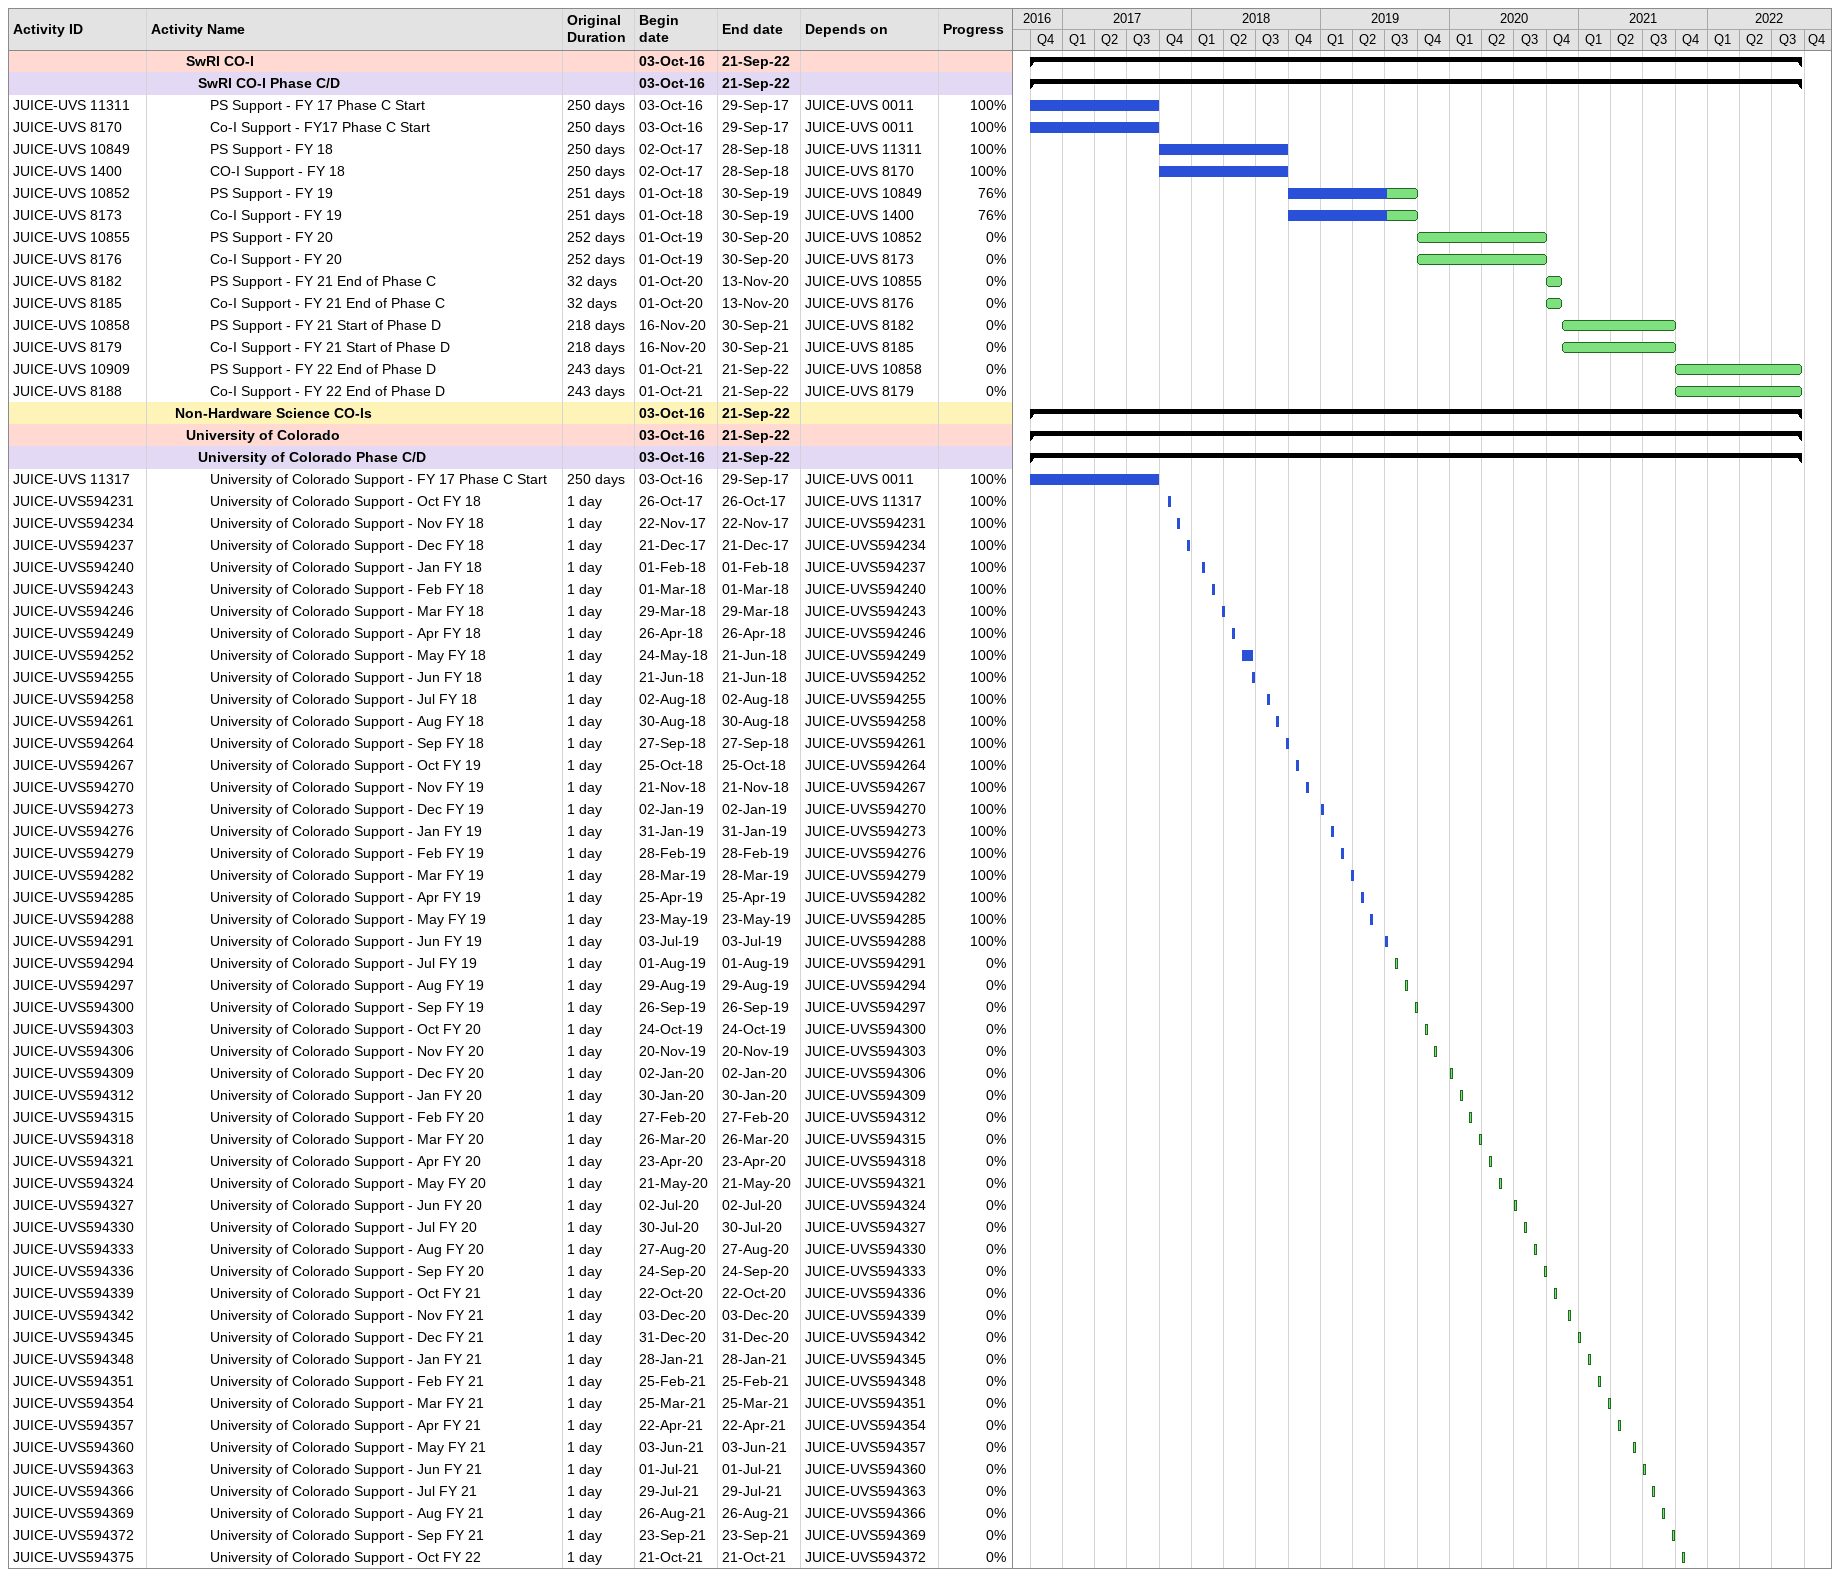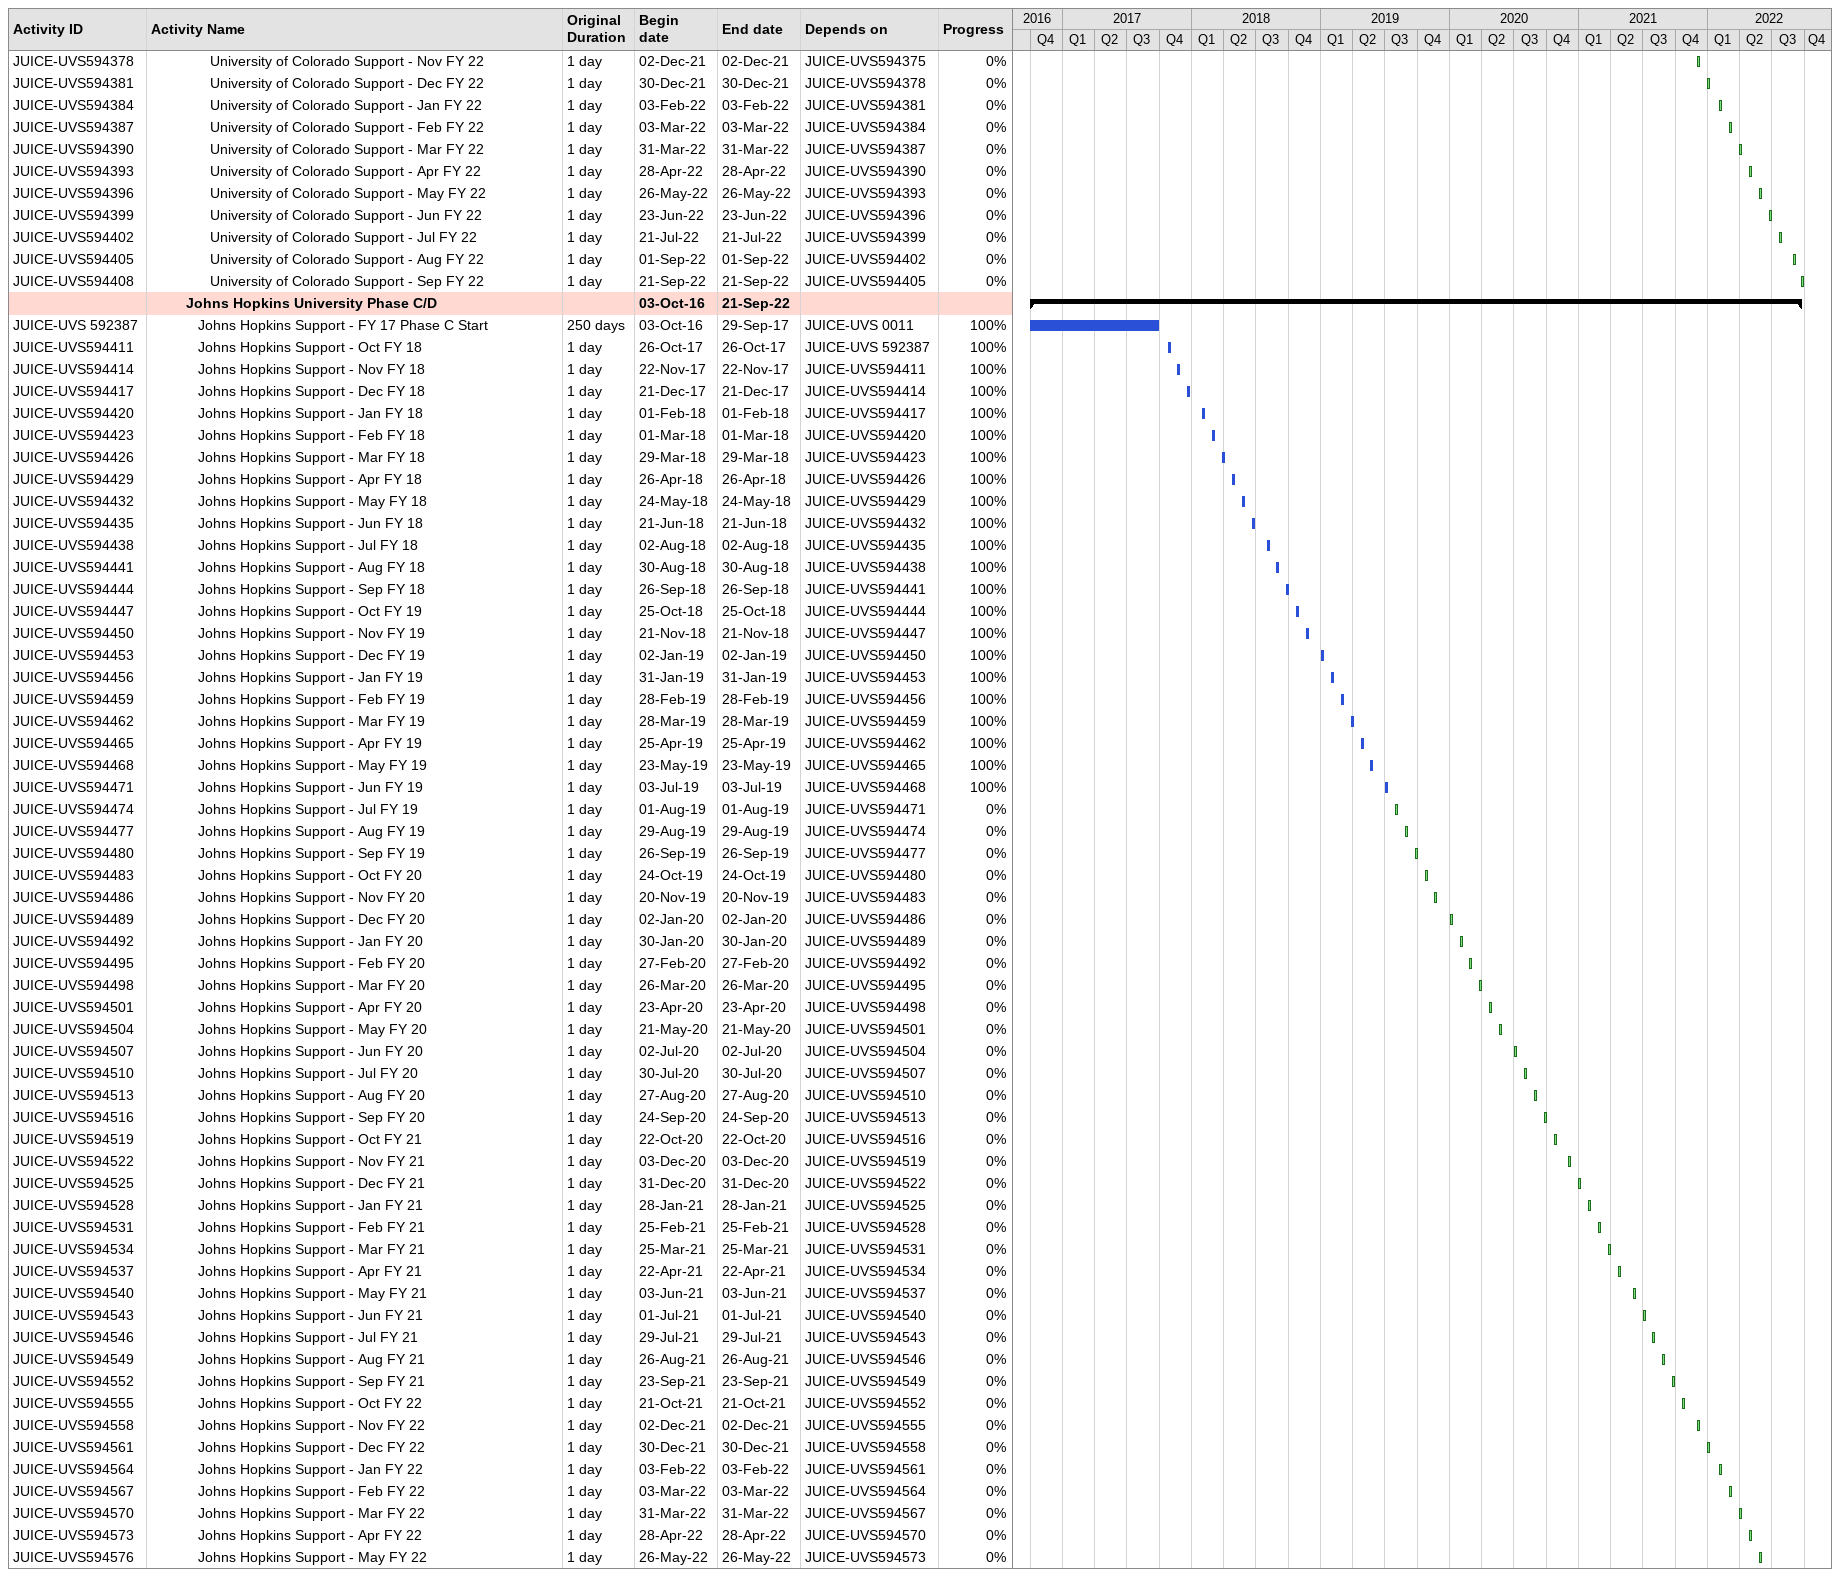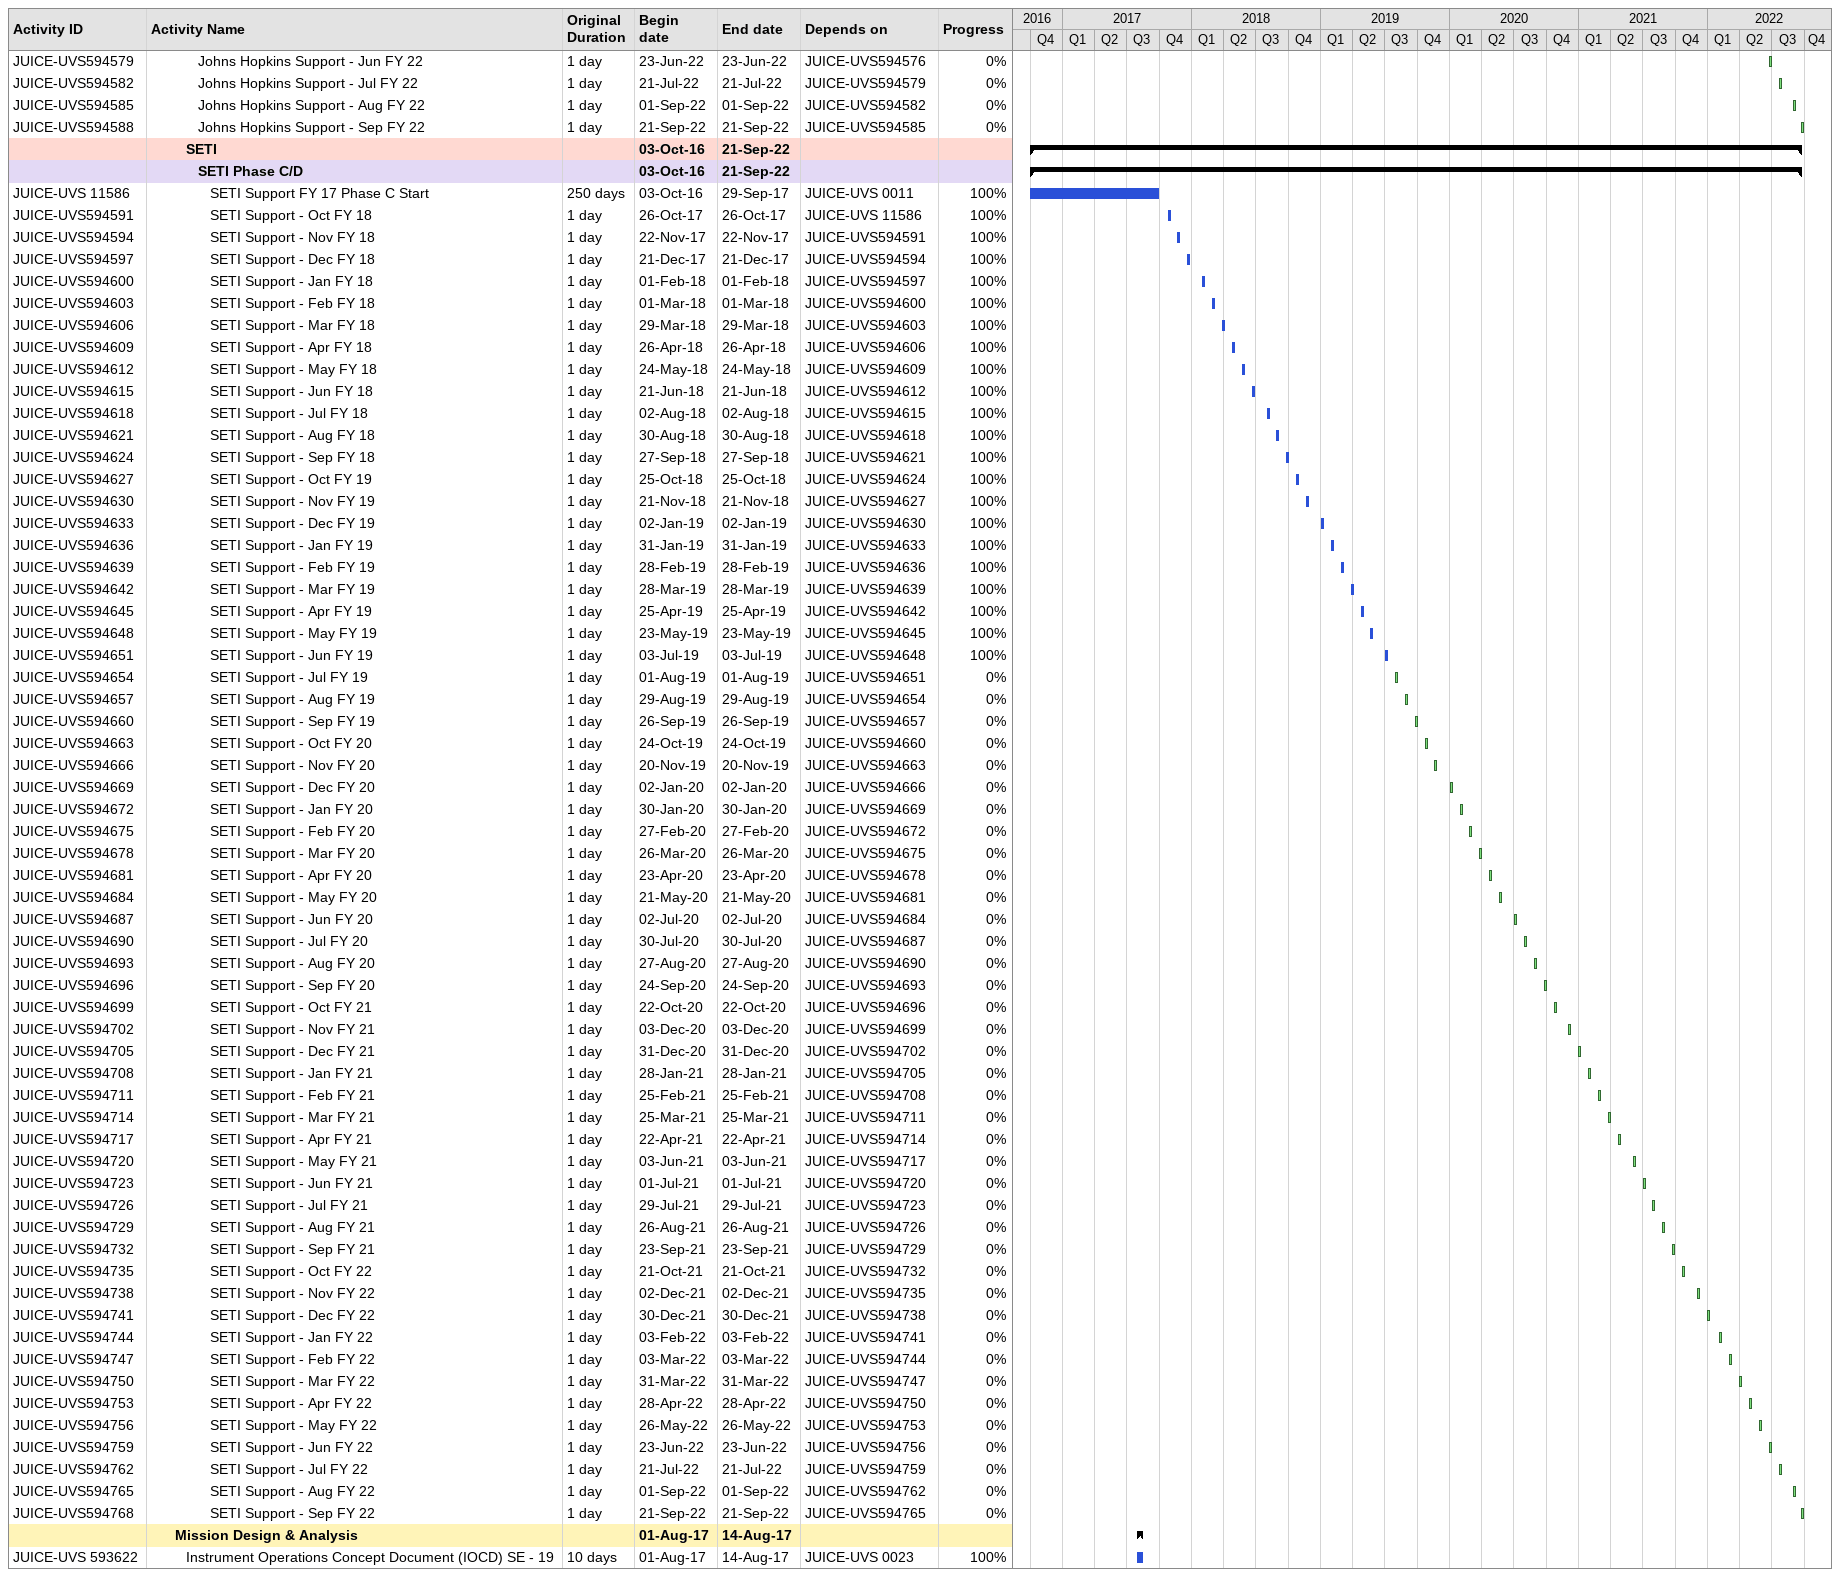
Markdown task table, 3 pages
| ID | Level | Task | Original duration | Start | Finish | Predecessors | % complete |
|---|---|---|---|---|---|---|---|
|  | 4 | **SwRI CO-I** |  | 2016-10-03 | 2022-09-21 |  |  |
|  | 5 | **SwRI CO-I Phase C/D** |  | 2016-10-03 | 2022-09-21 |  |  |
| JUICE-UVS 11311 | 6 | PS Support - FY 17 Phase C Start | 250d | 2016-10-03 | 2017-09-29 | JUICE-UVS 0011 | 100 |
| JUICE-UVS 8170 | 6 | Co-I Support - FY17 Phase C Start | 250d | 2016-10-03 | 2017-09-29 | JUICE-UVS 0011 | 100 |
| JUICE-UVS 10849 | 6 | PS Support - FY 18 | 250d | 2017-10-02 | 2018-09-28 | JUICE-UVS 11311 | 100 |
| JUICE-UVS 1400 | 6 | CO-I Support - FY 18 | 250d | 2017-10-02 | 2018-09-28 | JUICE-UVS 8170 | 100 |
| JUICE-UVS 10852 | 6 | PS Support - FY 19 | 251d | 2018-10-01 | 2019-09-30 | JUICE-UVS 10849 | 76 |
| JUICE-UVS 8173 | 6 | Co-I Support - FY 19 | 251d | 2018-10-01 | 2019-09-30 | JUICE-UVS 1400 | 76 |
| JUICE-UVS 10855 | 6 | PS Support - FY 20 | 252d | 2019-10-01 | 2020-09-30 | JUICE-UVS 10852 | 0 |
| JUICE-UVS 8176 | 6 | Co-I Support - FY 20 | 252d | 2019-10-01 | 2020-09-30 | JUICE-UVS 8173 | 0 |
| JUICE-UVS 8182 | 6 | PS Support - FY 21 End of Phase C | 32d | 2020-10-01 | 2020-11-13 | JUICE-UVS 10855 | 0 |
| JUICE-UVS 8185 | 6 | Co-I Support - FY 21 End of Phase C | 32d | 2020-10-01 | 2020-11-13 | JUICE-UVS 8176 | 0 |
| JUICE-UVS 10858 | 6 | PS Support - FY 21 Start of Phase D | 218d | 2020-11-16 | 2021-09-30 | JUICE-UVS 8182 | 0 |
| JUICE-UVS 8179 | 6 | Co-I Support - FY 21 Start of Phase D | 218d | 2020-11-16 | 2021-09-30 | JUICE-UVS 8185 | 0 |
| JUICE-UVS 10909 | 6 | PS Support - FY 22 End of Phase D | 243d | 2021-10-01 | 2022-09-21 | JUICE-UVS 10858 | 0 |
| JUICE-UVS 8188 | 6 | Co-I Support - FY 22 End of Phase D | 243d | 2021-10-01 | 2022-09-21 | JUICE-UVS 8179 | 0 |
|  | 3 | **Non-Hardware Science CO-Is** |  | 2016-10-03 | 2022-09-21 |  |  |
|  | 4 | **University of Colorado** |  | 2016-10-03 | 2022-09-21 |  |  |
|  | 5 | **University of Colorado Phase C/D** |  | 2016-10-03 | 2022-09-21 |  |  |
| JUICE-UVS 11317 | 6 | University of Colorado Support - FY 17 Phase C Start | 250d | 2016-10-03 | 2017-09-29 | JUICE-UVS 0011 | 100 |
| JUICE-UVS594231 | 6 | University of Colorado Support - Oct FY 18 | 1d | 2017-10-26 | 2017-10-26 | JUICE-UVS 11317 | 100 |
| JUICE-UVS594234 | 6 | University of Colorado Support - Nov FY 18 | 1d | 2017-11-22 | 2017-11-22 | JUICE-UVS594231 | 100 |
| JUICE-UVS594237 | 6 | University of Colorado Support - Dec FY 18 | 1d | 2017-12-21 | 2017-12-21 | JUICE-UVS594234 | 100 |
| JUICE-UVS594240 | 6 | University of Colorado Support - Jan FY 18 | 1d | 2018-02-01 | 2018-02-01 | JUICE-UVS594237 | 100 |
| JUICE-UVS594243 | 6 | University of Colorado Support - Feb FY 18 | 1d | 2018-03-01 | 2018-03-01 | JUICE-UVS594240 | 100 |
| JUICE-UVS594246 | 6 | University of Colorado Support - Mar FY 18 | 1d | 2018-03-29 | 2018-03-29 | JUICE-UVS594243 | 100 |
| JUICE-UVS594249 | 6 | University of Colorado Support - Apr FY 18 | 1d | 2018-04-26 | 2018-04-26 | JUICE-UVS594246 | 100 |
| JUICE-UVS594252 | 6 | University of Colorado Support - May FY 18 | 1d | 2018-05-24 | 2018-06-21 | JUICE-UVS594249 | 100 |
| JUICE-UVS594255 | 6 | University of Colorado Support - Jun FY 18 | 1d | 2018-06-21 | 2018-06-21 | JUICE-UVS594252 | 100 |
| JUICE-UVS594258 | 6 | University of Colorado Support - Jul FY 18 | 1d | 2018-08-02 | 2018-08-02 | JUICE-UVS594255 | 100 |
| JUICE-UVS594261 | 6 | University of Colorado Support - Aug FY 18 | 1d | 2018-08-30 | 2018-08-30 | JUICE-UVS594258 | 100 |
| JUICE-UVS594264 | 6 | University of Colorado Support - Sep FY 18 | 1d | 2018-09-27 | 2018-09-27 | JUICE-UVS594261 | 100 |
| JUICE-UVS594267 | 6 | University of Colorado Support - Oct FY 19 | 1d | 2018-10-25 | 2018-10-25 | JUICE-UVS594264 | 100 |
| JUICE-UVS594270 | 6 | University of Colorado Support - Nov FY 19 | 1d | 2018-11-21 | 2018-11-21 | JUICE-UVS594267 | 100 |
| JUICE-UVS594273 | 6 | University of Colorado Support - Dec FY 19 | 1d | 2019-01-02 | 2019-01-02 | JUICE-UVS594270 | 100 |
| JUICE-UVS594276 | 6 | University of Colorado Support - Jan FY 19 | 1d | 2019-01-31 | 2019-01-31 | JUICE-UVS594273 | 100 |
| JUICE-UVS594279 | 6 | University of Colorado Support - Feb FY 19 | 1d | 2019-02-28 | 2019-02-28 | JUICE-UVS594276 | 100 |
| JUICE-UVS594282 | 6 | University of Colorado Support - Mar FY 19 | 1d | 2019-03-28 | 2019-03-28 | JUICE-UVS594279 | 100 |
| JUICE-UVS594285 | 6 | University of Colorado Support - Apr FY 19 | 1d | 2019-04-25 | 2019-04-25 | JUICE-UVS594282 | 100 |
| JUICE-UVS594288 | 6 | University of Colorado Support - May FY 19 | 1d | 2019-05-23 | 2019-05-23 | JUICE-UVS594285 | 100 |
| JUICE-UVS594291 | 6 | University of Colorado Support - Jun FY 19 | 1d | 2019-07-03 | 2019-07-03 | JUICE-UVS594288 | 100 |
| JUICE-UVS594294 | 6 | University of Colorado Support - Jul FY 19 | 1d | 2019-08-01 | 2019-08-01 | JUICE-UVS594291 | 0 |
| JUICE-UVS594297 | 6 | University of Colorado Support - Aug FY 19 | 1d | 2019-08-29 | 2019-08-29 | JUICE-UVS594294 | 0 |
| JUICE-UVS594300 | 6 | University of Colorado Support - Sep FY 19 | 1d | 2019-09-26 | 2019-09-26 | JUICE-UVS594297 | 0 |
| JUICE-UVS594303 | 6 | University of Colorado Support - Oct FY 20 | 1d | 2019-10-24 | 2019-10-24 | JUICE-UVS594300 | 0 |
| JUICE-UVS594306 | 6 | University of Colorado Support - Nov FY 20 | 1d | 2019-11-20 | 2019-11-20 | JUICE-UVS594303 | 0 |
| JUICE-UVS594309 | 6 | University of Colorado Support - Dec FY 20 | 1d | 2020-01-02 | 2020-01-02 | JUICE-UVS594306 | 0 |
| JUICE-UVS594312 | 6 | University of Colorado Support - Jan FY 20 | 1d | 2020-01-30 | 2020-01-30 | JUICE-UVS594309 | 0 |
| JUICE-UVS594315 | 6 | University of Colorado Support - Feb FY 20 | 1d | 2020-02-27 | 2020-02-27 | JUICE-UVS594312 | 0 |
| JUICE-UVS594318 | 6 | University of Colorado Support - Mar FY 20 | 1d | 2020-03-26 | 2020-03-26 | JUICE-UVS594315 | 0 |
| JUICE-UVS594321 | 6 | University of Colorado Support - Apr FY 20 | 1d | 2020-04-23 | 2020-04-23 | JUICE-UVS594318 | 0 |
| JUICE-UVS594324 | 6 | University of Colorado Support - May FY 20 | 1d | 2020-05-21 | 2020-05-21 | JUICE-UVS594321 | 0 |
| JUICE-UVS594327 | 6 | University of Colorado Support - Jun FY 20 | 1d | 2020-07-02 | 2020-07-02 | JUICE-UVS594324 | 0 |
| JUICE-UVS594330 | 6 | University of Colorado Support - Jul FY 20 | 1d | 2020-07-30 | 2020-07-30 | JUICE-UVS594327 | 0 |
| JUICE-UVS594333 | 6 | University of Colorado Support - Aug FY 20 | 1d | 2020-08-27 | 2020-08-27 | JUICE-UVS594330 | 0 |
| JUICE-UVS594336 | 6 | University of Colorado Support - Sep FY 20 | 1d | 2020-09-24 | 2020-09-24 | JUICE-UVS594333 | 0 |
| JUICE-UVS594339 | 6 | University of Colorado Support - Oct FY 21 | 1d | 2020-10-22 | 2020-10-22 | JUICE-UVS594336 | 0 |
| JUICE-UVS594342 | 6 | University of Colorado Support - Nov FY 21 | 1d | 2020-12-03 | 2020-12-03 | JUICE-UVS594339 | 0 |
| JUICE-UVS594345 | 6 | University of Colorado Support - Dec FY 21 | 1d | 2020-12-31 | 2020-12-31 | JUICE-UVS594342 | 0 |
| JUICE-UVS594348 | 6 | University of Colorado Support - Jan FY 21 | 1d | 2021-01-28 | 2021-01-28 | JUICE-UVS594345 | 0 |
| JUICE-UVS594351 | 6 | University of Colorado Support - Feb FY 21 | 1d | 2021-02-25 | 2021-02-25 | JUICE-UVS594348 | 0 |
| JUICE-UVS594354 | 6 | University of Colorado Support - Mar FY 21 | 1d | 2021-03-25 | 2021-03-25 | JUICE-UVS594351 | 0 |
| JUICE-UVS594357 | 6 | University of Colorado Support - Apr FY 21 | 1d | 2021-04-22 | 2021-04-22 | JUICE-UVS594354 | 0 |
| JUICE-UVS594360 | 6 | University of Colorado Support - May FY 21 | 1d | 2021-06-03 | 2021-06-03 | JUICE-UVS594357 | 0 |
| JUICE-UVS594363 | 6 | University of Colorado Support - Jun FY 21 | 1d | 2021-07-01 | 2021-07-01 | JUICE-UVS594360 | 0 |
| JUICE-UVS594366 | 6 | University of Colorado Support - Jul FY 21 | 1d | 2021-07-29 | 2021-07-29 | JUICE-UVS594363 | 0 |
| JUICE-UVS594369 | 6 | University of Colorado Support - Aug FY 21 | 1d | 2021-08-26 | 2021-08-26 | JUICE-UVS594366 | 0 |
| JUICE-UVS594372 | 6 | University of Colorado Support - Sep FY 21 | 1d | 2021-09-23 | 2021-09-23 | JUICE-UVS594369 | 0 |
| JUICE-UVS594375 | 6 | University of Colorado Support - Oct FY 22 | 1d | 2021-10-21 | 2021-10-21 | JUICE-UVS594372 | 0 |
| JUICE-UVS594378 | 6 | University of Colorado Support - Nov FY 22 | 1d | 2021-12-02 | 2021-12-02 | JUICE-UVS594375 | 0 |
| JUICE-UVS594381 | 6 | University of Colorado Support - Dec FY 22 | 1d | 2021-12-30 | 2021-12-30 | JUICE-UVS594378 | 0 |
| JUICE-UVS594384 | 6 | University of Colorado Support - Jan FY 22 | 1d | 2022-02-03 | 2022-02-03 | JUICE-UVS594381 | 0 |
| JUICE-UVS594387 | 6 | University of Colorado Support - Feb FY 22 | 1d | 2022-03-03 | 2022-03-03 | JUICE-UVS594384 | 0 |
| JUICE-UVS594390 | 6 | University of Colorado Support - Mar FY 22 | 1d | 2022-03-31 | 2022-03-31 | JUICE-UVS594387 | 0 |
| JUICE-UVS594393 | 6 | University of Colorado Support - Apr FY 22 | 1d | 2022-04-28 | 2022-04-28 | JUICE-UVS594390 | 0 |
| JUICE-UVS594396 | 6 | University of Colorado Support - May FY 22 | 1d | 2022-05-26 | 2022-05-26 | JUICE-UVS594393 | 0 |
| JUICE-UVS594399 | 6 | University of Colorado Support - Jun FY 22 | 1d | 2022-06-23 | 2022-06-23 | JUICE-UVS594396 | 0 |
| JUICE-UVS594402 | 6 | University of Colorado Support - Jul FY 22 | 1d | 2022-07-21 | 2022-07-21 | JUICE-UVS594399 | 0 |
| JUICE-UVS594405 | 6 | University of Colorado Support - Aug FY 22 | 1d | 2022-09-01 | 2022-09-01 | JUICE-UVS594402 | 0 |
| JUICE-UVS594408 | 6 | University of Colorado Support - Sep FY 22 | 1d | 2022-09-21 | 2022-09-21 | JUICE-UVS594405 | 0 |
|  | 4 | **Johns Hopkins University Phase C/D** |  | 2016-10-03 | 2022-09-21 |  |  |
| JUICE-UVS 592387 | 5 | Johns Hopkins Support - FY 17 Phase C Start | 250d | 2016-10-03 | 2017-09-29 | JUICE-UVS 0011 | 100 |
| JUICE-UVS594411 | 5 | Johns Hopkins Support - Oct FY 18 | 1d | 2017-10-26 | 2017-10-26 | JUICE-UVS 592387 | 100 |
| JUICE-UVS594414 | 5 | Johns Hopkins Support - Nov FY 18 | 1d | 2017-11-22 | 2017-11-22 | JUICE-UVS594411 | 100 |
| JUICE-UVS594417 | 5 | Johns Hopkins Support - Dec FY 18 | 1d | 2017-12-21 | 2017-12-21 | JUICE-UVS594414 | 100 |
| JUICE-UVS594420 | 5 | Johns Hopkins Support - Jan FY 18 | 1d | 2018-02-01 | 2018-02-01 | JUICE-UVS594417 | 100 |
| JUICE-UVS594423 | 5 | Johns Hopkins Support - Feb FY 18 | 1d | 2018-03-01 | 2018-03-01 | JUICE-UVS594420 | 100 |
| JUICE-UVS594426 | 5 | Johns Hopkins Support - Mar FY 18 | 1d | 2018-03-29 | 2018-03-29 | JUICE-UVS594423 | 100 |
| JUICE-UVS594429 | 5 | Johns Hopkins Support - Apr FY 18 | 1d | 2018-04-26 | 2018-04-26 | JUICE-UVS594426 | 100 |
| JUICE-UVS594432 | 5 | Johns Hopkins Support - May FY 18 | 1d | 2018-05-24 | 2018-05-24 | JUICE-UVS594429 | 100 |
| JUICE-UVS594435 | 5 | Johns Hopkins Support - Jun FY 18 | 1d | 2018-06-21 | 2018-06-21 | JUICE-UVS594432 | 100 |
| JUICE-UVS594438 | 5 | Johns Hopkins Support - Jul FY 18 | 1d | 2018-08-02 | 2018-08-02 | JUICE-UVS594435 | 100 |
| JUICE-UVS594441 | 5 | Johns Hopkins Support - Aug FY 18 | 1d | 2018-08-30 | 2018-08-30 | JUICE-UVS594438 | 100 |
| JUICE-UVS594444 | 5 | Johns Hopkins Support - Sep FY 18 | 1d | 2018-09-26 | 2018-09-26 | JUICE-UVS594441 | 100 |
| JUICE-UVS594447 | 5 | Johns Hopkins Support - Oct FY 19 | 1d | 2018-10-25 | 2018-10-25 | JUICE-UVS594444 | 100 |
| JUICE-UVS594450 | 5 | Johns Hopkins Support - Nov FY 19 | 1d | 2018-11-21 | 2018-11-21 | JUICE-UVS594447 | 100 |
| JUICE-UVS594453 | 5 | Johns Hopkins Support - Dec FY 19 | 1d | 2019-01-02 | 2019-01-02 | JUICE-UVS594450 | 100 |
| JUICE-UVS594456 | 5 | Johns Hopkins Support - Jan FY 19 | 1d | 2019-01-31 | 2019-01-31 | JUICE-UVS594453 | 100 |
| JUICE-UVS594459 | 5 | Johns Hopkins Support - Feb FY 19 | 1d | 2019-02-28 | 2019-02-28 | JUICE-UVS594456 | 100 |
| JUICE-UVS594462 | 5 | Johns Hopkins Support - Mar FY 19 | 1d | 2019-03-28 | 2019-03-28 | JUICE-UVS594459 | 100 |
| JUICE-UVS594465 | 5 | Johns Hopkins Support - Apr FY 19 | 1d | 2019-04-25 | 2019-04-25 | JUICE-UVS594462 | 100 |
| JUICE-UVS594468 | 5 | Johns Hopkins Support - May FY 19 | 1d | 2019-05-23 | 2019-05-23 | JUICE-UVS594465 | 100 |
| JUICE-UVS594471 | 5 | Johns Hopkins Support - Jun FY 19 | 1d | 2019-07-03 | 2019-07-03 | JUICE-UVS594468 | 100 |
| JUICE-UVS594474 | 5 | Johns Hopkins Support - Jul FY 19 | 1d | 2019-08-01 | 2019-08-01 | JUICE-UVS594471 | 0 |
| JUICE-UVS594477 | 5 | Johns Hopkins Support - Aug FY 19 | 1d | 2019-08-29 | 2019-08-29 | JUICE-UVS594474 | 0 |
| JUICE-UVS594480 | 5 | Johns Hopkins Support - Sep FY 19 | 1d | 2019-09-26 | 2019-09-26 | JUICE-UVS594477 | 0 |
| JUICE-UVS594483 | 5 | Johns Hopkins Support - Oct FY 20 | 1d | 2019-10-24 | 2019-10-24 | JUICE-UVS594480 | 0 |
| JUICE-UVS594486 | 5 | Johns Hopkins Support - Nov FY 20 | 1d | 2019-11-20 | 2019-11-20 | JUICE-UVS594483 | 0 |
| JUICE-UVS594489 | 5 | Johns Hopkins Support - Dec FY 20 | 1d | 2020-01-02 | 2020-01-02 | JUICE-UVS594486 | 0 |
| JUICE-UVS594492 | 5 | Johns Hopkins Support - Jan FY 20 | 1d | 2020-01-30 | 2020-01-30 | JUICE-UVS594489 | 0 |
| JUICE-UVS594495 | 5 | Johns Hopkins Support - Feb FY 20 | 1d | 2020-02-27 | 2020-02-27 | JUICE-UVS594492 | 0 |
| JUICE-UVS594498 | 5 | Johns Hopkins Support - Mar FY 20 | 1d | 2020-03-26 | 2020-03-26 | JUICE-UVS594495 | 0 |
| JUICE-UVS594501 | 5 | Johns Hopkins Support - Apr FY 20 | 1d | 2020-04-23 | 2020-04-23 | JUICE-UVS594498 | 0 |
| JUICE-UVS594504 | 5 | Johns Hopkins Support - May FY 20 | 1d | 2020-05-21 | 2020-05-21 | JUICE-UVS594501 | 0 |
| JUICE-UVS594507 | 5 | Johns Hopkins Support - Jun FY 20 | 1d | 2020-07-02 | 2020-07-02 | JUICE-UVS594504 | 0 |
| JUICE-UVS594510 | 5 | Johns Hopkins Support - Jul FY 20 | 1d | 2020-07-30 | 2020-07-30 | JUICE-UVS594507 | 0 |
| JUICE-UVS594513 | 5 | Johns Hopkins Support - Aug FY 20 | 1d | 2020-08-27 | 2020-08-27 | JUICE-UVS594510 | 0 |
| JUICE-UVS594516 | 5 | Johns Hopkins Support - Sep FY 20 | 1d | 2020-09-24 | 2020-09-24 | JUICE-UVS594513 | 0 |
| JUICE-UVS594519 | 5 | Johns Hopkins Support - Oct FY 21 | 1d | 2020-10-22 | 2020-10-22 | JUICE-UVS594516 | 0 |
| JUICE-UVS594522 | 5 | Johns Hopkins Support - Nov FY 21 | 1d | 2020-12-03 | 2020-12-03 | JUICE-UVS594519 | 0 |
| JUICE-UVS594525 | 5 | Johns Hopkins Support - Dec FY 21 | 1d | 2020-12-31 | 2020-12-31 | JUICE-UVS594522 | 0 |
| JUICE-UVS594528 | 5 | Johns Hopkins Support - Jan FY 21 | 1d | 2021-01-28 | 2021-01-28 | JUICE-UVS594525 | 0 |
| JUICE-UVS594531 | 5 | Johns Hopkins Support - Feb FY 21 | 1d | 2021-02-25 | 2021-02-25 | JUICE-UVS594528 | 0 |
| JUICE-UVS594534 | 5 | Johns Hopkins Support - Mar FY 21 | 1d | 2021-03-25 | 2021-03-25 | JUICE-UVS594531 | 0 |
| JUICE-UVS594537 | 5 | Johns Hopkins Support - Apr FY 21 | 1d | 2021-04-22 | 2021-04-22 | JUICE-UVS594534 | 0 |
| JUICE-UVS594540 | 5 | Johns Hopkins Support - May FY 21 | 1d | 2021-06-03 | 2021-06-03 | JUICE-UVS594537 | 0 |
| JUICE-UVS594543 | 5 | Johns Hopkins Support - Jun FY 21 | 1d | 2021-07-01 | 2021-07-01 | JUICE-UVS594540 | 0 |
| JUICE-UVS594546 | 5 | Johns Hopkins Support - Jul FY 21 | 1d | 2021-07-29 | 2021-07-29 | JUICE-UVS594543 | 0 |
| JUICE-UVS594549 | 5 | Johns Hopkins Support - Aug FY 21 | 1d | 2021-08-26 | 2021-08-26 | JUICE-UVS594546 | 0 |
| JUICE-UVS594552 | 5 | Johns Hopkins Support - Sep FY 21 | 1d | 2021-09-23 | 2021-09-23 | JUICE-UVS594549 | 0 |
| JUICE-UVS594555 | 5 | Johns Hopkins Support - Oct FY 22 | 1d | 2021-10-21 | 2021-10-21 | JUICE-UVS594552 | 0 |
| JUICE-UVS594558 | 5 | Johns Hopkins Support - Nov FY 22 | 1d | 2021-12-02 | 2021-12-02 | JUICE-UVS594555 | 0 |
| JUICE-UVS594561 | 5 | Johns Hopkins Support - Dec FY 22 | 1d | 2021-12-30 | 2021-12-30 | JUICE-UVS594558 | 0 |
| JUICE-UVS594564 | 5 | Johns Hopkins Support - Jan FY 22 | 1d | 2022-02-03 | 2022-02-03 | JUICE-UVS594561 | 0 |
| JUICE-UVS594567 | 5 | Johns Hopkins Support - Feb FY 22 | 1d | 2022-03-03 | 2022-03-03 | JUICE-UVS594564 | 0 |
| JUICE-UVS594570 | 5 | Johns Hopkins Support - Mar FY 22 | 1d | 2022-03-31 | 2022-03-31 | JUICE-UVS594567 | 0 |
| JUICE-UVS594573 | 5 | Johns Hopkins Support - Apr FY 22 | 1d | 2022-04-28 | 2022-04-28 | JUICE-UVS594570 | 0 |
| JUICE-UVS594576 | 5 | Johns Hopkins Support - May FY 22 | 1d | 2022-05-26 | 2022-05-26 | JUICE-UVS594573 | 0 |
| JUICE-UVS594579 | 5 | Johns Hopkins Support - Jun FY 22 | 1d | 2022-06-23 | 2022-06-23 | JUICE-UVS594576 | 0 |
| JUICE-UVS594582 | 5 | Johns Hopkins Support - Jul FY 22 | 1d | 2022-07-21 | 2022-07-21 | JUICE-UVS594579 | 0 |
| JUICE-UVS594585 | 5 | Johns Hopkins Support - Aug FY 22 | 1d | 2022-09-01 | 2022-09-01 | JUICE-UVS594582 | 0 |
| JUICE-UVS594588 | 5 | Johns Hopkins Support - Sep FY 22 | 1d | 2022-09-21 | 2022-09-21 | JUICE-UVS594585 | 0 |
|  | 4 | **SETI** |  | 2016-10-03 | 2022-09-21 |  |  |
|  | 5 | **SETI Phase C/D** |  | 2016-10-03 | 2022-09-21 |  |  |
| JUICE-UVS 11586 | 6 | SETI Support FY 17 Phase C Start | 250d | 2016-10-03 | 2017-09-29 | JUICE-UVS 0011 | 100 |
| JUICE-UVS594591 | 6 | SETI Support - Oct FY 18 | 1d | 2017-10-26 | 2017-10-26 | JUICE-UVS 11586 | 100 |
| JUICE-UVS594594 | 6 | SETI Support - Nov FY 18 | 1d | 2017-11-22 | 2017-11-22 | JUICE-UVS594591 | 100 |
| JUICE-UVS594597 | 6 | SETI Support - Dec FY 18 | 1d | 2017-12-21 | 2017-12-21 | JUICE-UVS594594 | 100 |
| JUICE-UVS594600 | 6 | SETI Support - Jan FY 18 | 1d | 2018-02-01 | 2018-02-01 | JUICE-UVS594597 | 100 |
| JUICE-UVS594603 | 6 | SETI Support - Feb FY 18 | 1d | 2018-03-01 | 2018-03-01 | JUICE-UVS594600 | 100 |
| JUICE-UVS594606 | 6 | SETI Support - Mar FY 18 | 1d | 2018-03-29 | 2018-03-29 | JUICE-UVS594603 | 100 |
| JUICE-UVS594609 | 6 | SETI Support - Apr FY 18 | 1d | 2018-04-26 | 2018-04-26 | JUICE-UVS594606 | 100 |
| JUICE-UVS594612 | 6 | SETI Support - May FY 18 | 1d | 2018-05-24 | 2018-05-24 | JUICE-UVS594609 | 100 |
| JUICE-UVS594615 | 6 | SETI Support - Jun FY 18 | 1d | 2018-06-21 | 2018-06-21 | JUICE-UVS594612 | 100 |
| JUICE-UVS594618 | 6 | SETI Support - Jul FY 18 | 1d | 2018-08-02 | 2018-08-02 | JUICE-UVS594615 | 100 |
| JUICE-UVS594621 | 6 | SETI Support - Aug FY 18 | 1d | 2018-08-30 | 2018-08-30 | JUICE-UVS594618 | 100 |
| JUICE-UVS594624 | 6 | SETI Support - Sep FY 18 | 1d | 2018-09-27 | 2018-09-27 | JUICE-UVS594621 | 100 |
| JUICE-UVS594627 | 6 | SETI Support - Oct FY 19 | 1d | 2018-10-25 | 2018-10-25 | JUICE-UVS594624 | 100 |
| JUICE-UVS594630 | 6 | SETI Support - Nov FY 19 | 1d | 2018-11-21 | 2018-11-21 | JUICE-UVS594627 | 100 |
| JUICE-UVS594633 | 6 | SETI Support - Dec FY 19 | 1d | 2019-01-02 | 2019-01-02 | JUICE-UVS594630 | 100 |
| JUICE-UVS594636 | 6 | SETI Support - Jan FY 19 | 1d | 2019-01-31 | 2019-01-31 | JUICE-UVS594633 | 100 |
| JUICE-UVS594639 | 6 | SETI Support - Feb FY 19 | 1d | 2019-02-28 | 2019-02-28 | JUICE-UVS594636 | 100 |
| JUICE-UVS594642 | 6 | SETI Support - Mar FY 19 | 1d | 2019-03-28 | 2019-03-28 | JUICE-UVS594639 | 100 |
| JUICE-UVS594645 | 6 | SETI Support - Apr FY 19 | 1d | 2019-04-25 | 2019-04-25 | JUICE-UVS594642 | 100 |
| JUICE-UVS594648 | 6 | SETI Support - May FY 19 | 1d | 2019-05-23 | 2019-05-23 | JUICE-UVS594645 | 100 |
| JUICE-UVS594651 | 6 | SETI Support - Jun FY 19 | 1d | 2019-07-03 | 2019-07-03 | JUICE-UVS594648 | 100 |
| JUICE-UVS594654 | 6 | SETI Support - Jul FY 19 | 1d | 2019-08-01 | 2019-08-01 | JUICE-UVS594651 | 0 |
| JUICE-UVS594657 | 6 | SETI Support - Aug FY 19 | 1d | 2019-08-29 | 2019-08-29 | JUICE-UVS594654 | 0 |
| JUICE-UVS594660 | 6 | SETI Support - Sep FY 19 | 1d | 2019-09-26 | 2019-09-26 | JUICE-UVS594657 | 0 |
| JUICE-UVS594663 | 6 | SETI Support - Oct FY 20 | 1d | 2019-10-24 | 2019-10-24 | JUICE-UVS594660 | 0 |
| JUICE-UVS594666 | 6 | SETI Support - Nov FY 20 | 1d | 2019-11-20 | 2019-11-20 | JUICE-UVS594663 | 0 |
| JUICE-UVS594669 | 6 | SETI Support - Dec FY 20 | 1d | 2020-01-02 | 2020-01-02 | JUICE-UVS594666 | 0 |
| JUICE-UVS594672 | 6 | SETI Support - Jan FY 20 | 1d | 2020-01-30 | 2020-01-30 | JUICE-UVS594669 | 0 |
| JUICE-UVS594675 | 6 | SETI Support - Feb FY 20 | 1d | 2020-02-27 | 2020-02-27 | JUICE-UVS594672 | 0 |
| JUICE-UVS594678 | 6 | SETI Support - Mar FY 20 | 1d | 2020-03-26 | 2020-03-26 | JUICE-UVS594675 | 0 |
| JUICE-UVS594681 | 6 | SETI Support - Apr FY 20 | 1d | 2020-04-23 | 2020-04-23 | JUICE-UVS594678 | 0 |
| JUICE-UVS594684 | 6 | SETI Support - May FY 20 | 1d | 2020-05-21 | 2020-05-21 | JUICE-UVS594681 | 0 |
| JUICE-UVS594687 | 6 | SETI Support - Jun FY 20 | 1d | 2020-07-02 | 2020-07-02 | JUICE-UVS594684 | 0 |
| JUICE-UVS594690 | 6 | SETI Support - Jul FY 20 | 1d | 2020-07-30 | 2020-07-30 | JUICE-UVS594687 | 0 |
| JUICE-UVS594693 | 6 | SETI Support - Aug FY 20 | 1d | 2020-08-27 | 2020-08-27 | JUICE-UVS594690 | 0 |
| JUICE-UVS594696 | 6 | SETI Support - Sep FY 20 | 1d | 2020-09-24 | 2020-09-24 | JUICE-UVS594693 | 0 |
| JUICE-UVS594699 | 6 | SETI Support - Oct FY 21 | 1d | 2020-10-22 | 2020-10-22 | JUICE-UVS594696 | 0 |
| JUICE-UVS594702 | 6 | SETI Support - Nov FY 21 | 1d | 2020-12-03 | 2020-12-03 | JUICE-UVS594699 | 0 |
| JUICE-UVS594705 | 6 | SETI Support - Dec FY 21 | 1d | 2020-12-31 | 2020-12-31 | JUICE-UVS594702 | 0 |
| JUICE-UVS594708 | 6 | SETI Support - Jan FY 21 | 1d | 2021-01-28 | 2021-01-28 | JUICE-UVS594705 | 0 |
| JUICE-UVS594711 | 6 | SETI Support - Feb FY 21 | 1d | 2021-02-25 | 2021-02-25 | JUICE-UVS594708 | 0 |
| JUICE-UVS594714 | 6 | SETI Support - Mar FY 21 | 1d | 2021-03-25 | 2021-03-25 | JUICE-UVS594711 | 0 |
| JUICE-UVS594717 | 6 | SETI Support - Apr FY 21 | 1d | 2021-04-22 | 2021-04-22 | JUICE-UVS594714 | 0 |
| JUICE-UVS594720 | 6 | SETI Support - May FY 21 | 1d | 2021-06-03 | 2021-06-03 | JUICE-UVS594717 | 0 |
| JUICE-UVS594723 | 6 | SETI Support - Jun FY 21 | 1d | 2021-07-01 | 2021-07-01 | JUICE-UVS594720 | 0 |
| JUICE-UVS594726 | 6 | SETI Support - Jul FY 21 | 1d | 2021-07-29 | 2021-07-29 | JUICE-UVS594723 | 0 |
| JUICE-UVS594729 | 6 | SETI Support - Aug FY 21 | 1d | 2021-08-26 | 2021-08-26 | JUICE-UVS594726 | 0 |
| JUICE-UVS594732 | 6 | SETI Support - Sep FY 21 | 1d | 2021-09-23 | 2021-09-23 | JUICE-UVS594729 | 0 |
| JUICE-UVS594735 | 6 | SETI Support - Oct FY 22 | 1d | 2021-10-21 | 2021-10-21 | JUICE-UVS594732 | 0 |
| JUICE-UVS594738 | 6 | SETI Support - Nov FY 22 | 1d | 2021-12-02 | 2021-12-02 | JUICE-UVS594735 | 0 |
| JUICE-UVS594741 | 6 | SETI Support - Dec FY 22 | 1d | 2021-12-30 | 2021-12-30 | JUICE-UVS594738 | 0 |
| JUICE-UVS594744 | 6 | SETI Support - Jan FY 22 | 1d | 2022-02-03 | 2022-02-03 | JUICE-UVS594741 | 0 |
| JUICE-UVS594747 | 6 | SETI Support - Feb FY 22 | 1d | 2022-03-03 | 2022-03-03 | JUICE-UVS594744 | 0 |
| JUICE-UVS594750 | 6 | SETI Support - Mar FY 22 | 1d | 2022-03-31 | 2022-03-31 | JUICE-UVS594747 | 0 |
| JUICE-UVS594753 | 6 | SETI Support - Apr FY 22 | 1d | 2022-04-28 | 2022-04-28 | JUICE-UVS594750 | 0 |
| JUICE-UVS594756 | 6 | SETI Support - May FY 22 | 1d | 2022-05-26 | 2022-05-26 | JUICE-UVS594753 | 0 |
| JUICE-UVS594759 | 6 | SETI Support - Jun FY 22 | 1d | 2022-06-23 | 2022-06-23 | JUICE-UVS594756 | 0 |
| JUICE-UVS594762 | 6 | SETI Support - Jul FY 22 | 1d | 2022-07-21 | 2022-07-21 | JUICE-UVS594759 | 0 |
| JUICE-UVS594765 | 6 | SETI Support - Aug FY 22 | 1d | 2022-09-01 | 2022-09-01 | JUICE-UVS594762 | 0 |
| JUICE-UVS594768 | 6 | SETI Support - Sep FY 22 | 1d | 2022-09-21 | 2022-09-21 | JUICE-UVS594765 | 0 |
|  | 3 | **Mission Design & Analysis** |  | 2017-08-01 | 2017-08-14 |  |  |
| JUICE-UVS 593622 | 4 | Instrument Operations Concept Document (IOCD) SE - 19 | 10d | 2017-08-01 | 2017-08-14 | JUICE-UVS 0023 | 100 |
